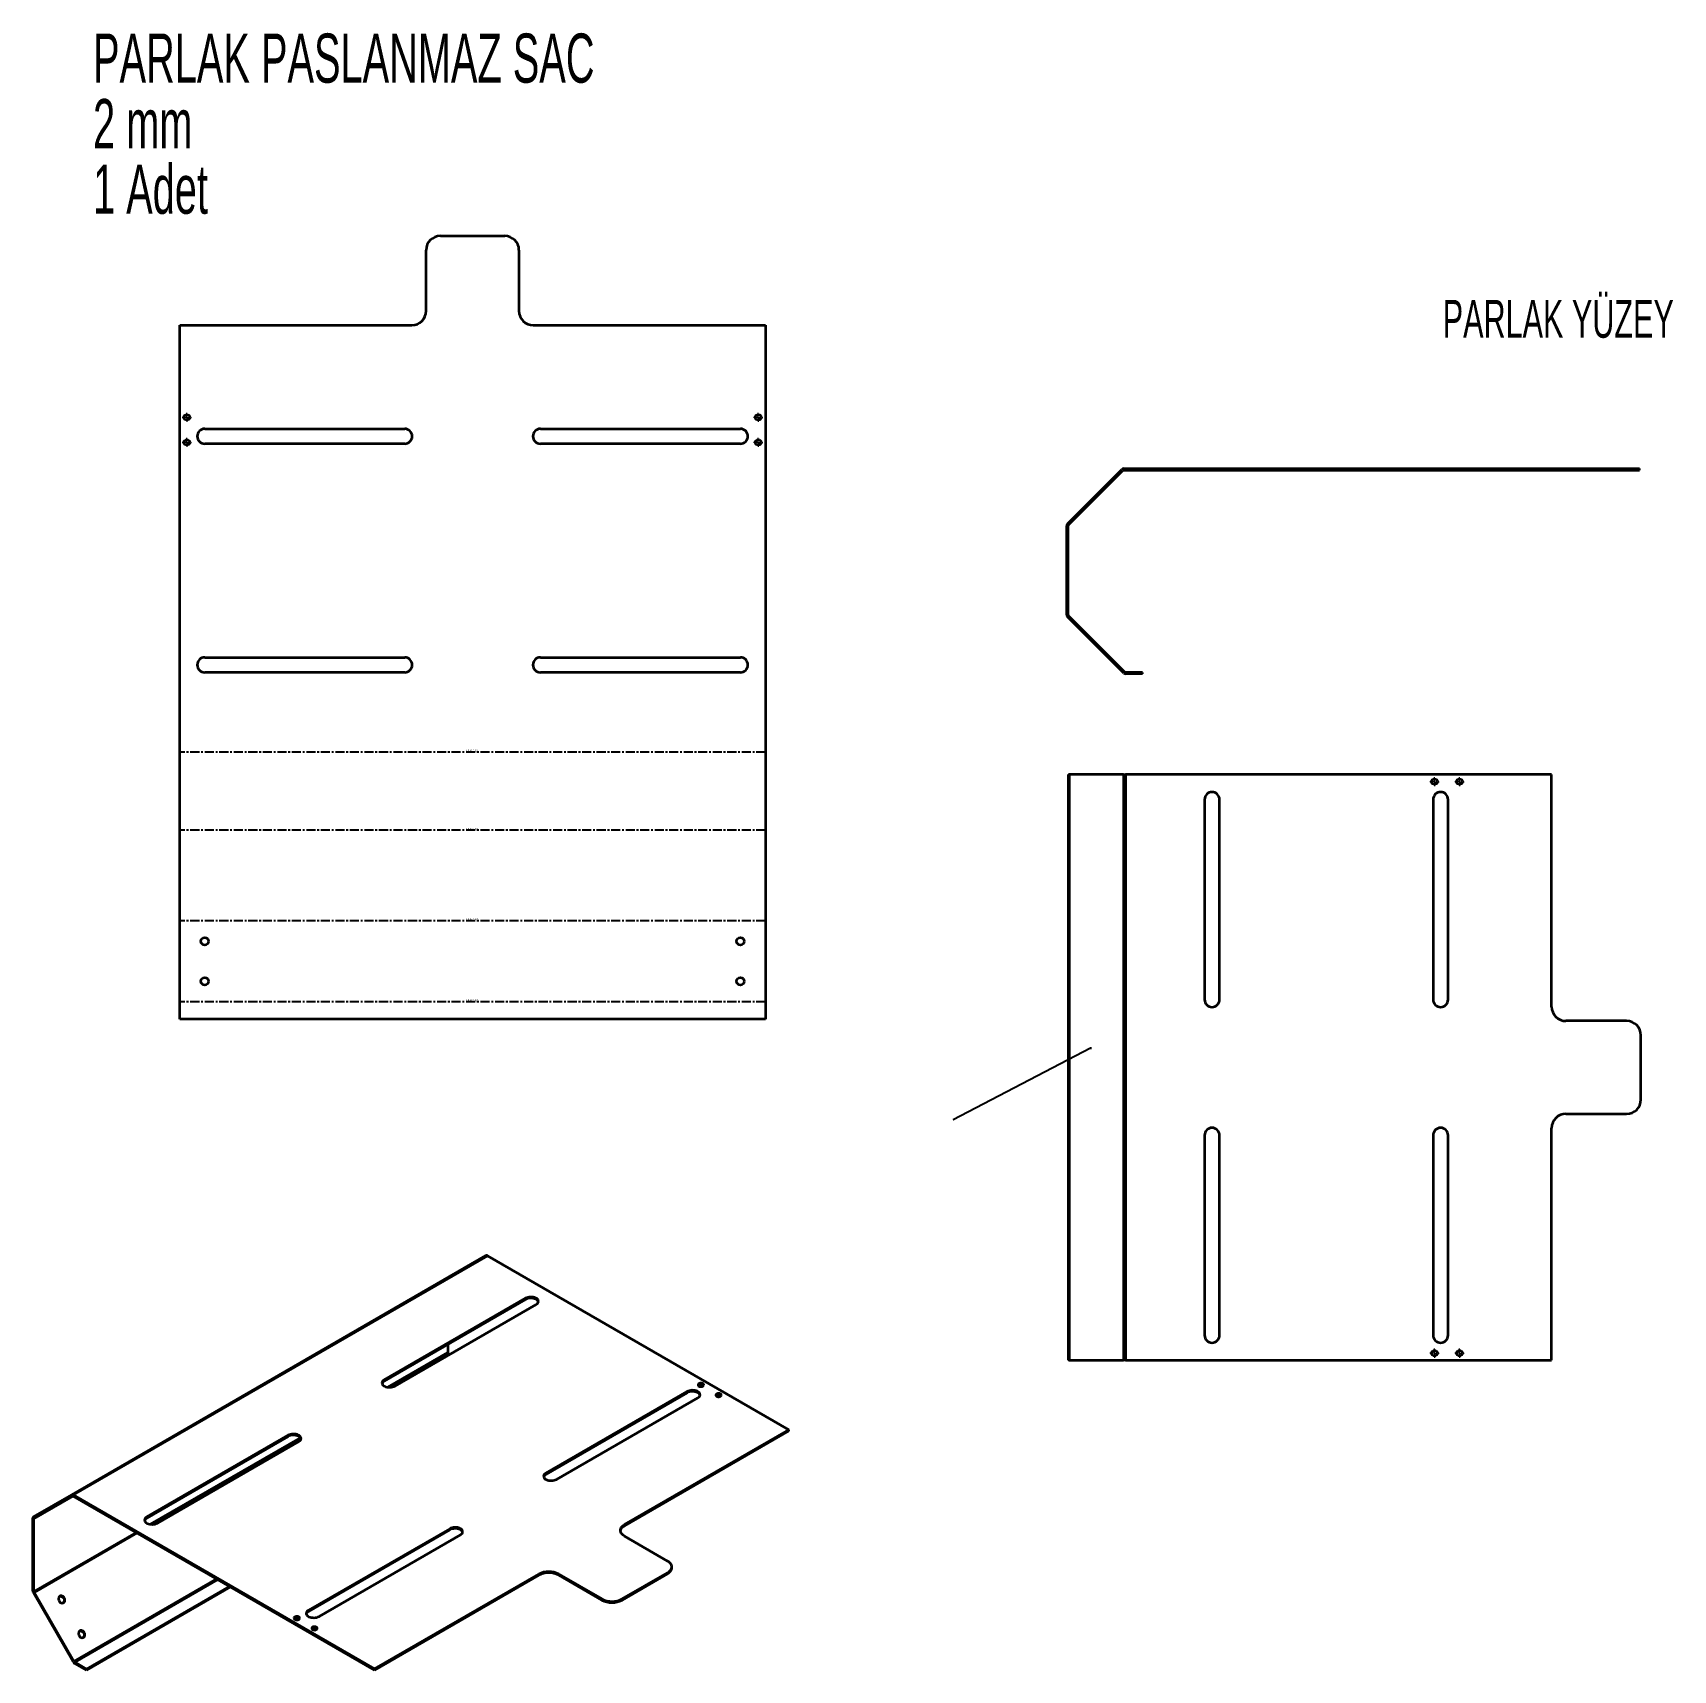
# Model space of a CAD drawing. Header units: millimetres. Extents: x 395 to 2691, y 473 to 2765.
import ezdxf

# ---------------------------------------------------------------- set-up
doc = ezdxf.new("R2010")
doc.units = ezdxf.units.MM
doc.linetypes.add('CENTERX2', pattern=[20.32, 12.7, -2.54, 2.54, -2.54])
doc.linetypes.add('HIDDEN', pattern=[1.905, 1.27, -0.635])
doc.styles.add('SLDTEXTSTYLE0', font='TXT', dxfattribs={"width": 0.605})
doc.styles.add('SLDTEXTSTYLE1', font='TXT', dxfattribs={"width": 0.5675})
doc.dimstyles.new('SLDDIMSTYLE0', dxfattribs={"dimtxt": 0.18, "dimasz": 0.65, "dimexe": 0, "dimexo": 0.0625, "dimgap": 0, "dimtad": 0, "dimtih": 1, "dimtoh": 1, "dimdec": 0, "dimrnd": 1e-09, "dimzin": 0, "dimdsep": 46, "dimtxsty": 'Standard', "dimblk1": 'DOT', "dimblk2": 'DOT', "dimsah": 1, "dimcen": 0.09, "dimadec": 0, "dimazin": 0, "dimtfac": 0.65, "dimtdec": 0, "dimtofl": 0, "dimtmove": 0, "dimatfit": 3, "dimldrblk": 'DOT', "dimfxl": 1, "dimfrac": 2, "dimtolj": 1, "dimtzin": 0, "dimarcsym": 0})

# ---------------------------------------------------------------- blocks, each defined once
blk = doc.blocks.new('SW_NOTE_0')
at = {"color": 0, "linetype": 'Continuous', "lineweight": 0, "attachment_point": 1, "style": 'SLDTEXTSTYLE0'}
for s, insert, char_height in [('PARLAK PASLANMAZ SAC', (0, 88.7), 68.792), ('2 mm', (0, -3), 68.79), ('1 Adet', (0, -94.8), 68.79)]:
    blk.add_mtext(s, dxfattribs=dict(at, insert=insert, char_height=char_height))
blk = doc.blocks.new('SW_WELDSYMBOL_0')
at = {"color": 0, "linetype": 'Continuous', "lineweight": 0}
blk.add_line((1.5, 0), (0, 0), dxfattribs=at)
at = {"color": 0, "linetype": 'HIDDEN', "lineweight": 0}
blk.add_line((1.5, -1), (0, -1), dxfattribs=at)
blk = doc.blocks.new('_Dot')
at = {"color": 0, "linetype": 'ByBlock', "lineweight": -2}
blk.add_line((-0.5, 0), (-1, 0), dxfattribs=at)
at = {"color": 0, "linetype": 'ByBlock', "const_width": 0.5}
blk.add_lwpolyline([(-0.25, 0, 1), (0.25, 0, 1)], format="xyb", close=True, dxfattribs=at)
blk = doc.blocks.new('SW_CENTERMARKSYMBOL_0')
at = {"color": 0, "linetype": 'Continuous', "lineweight": 18}
for p, q in [((-5, 0), (-6.5, 0)), ((0, 0), (-2.5, 0)), ((0, 5), (0, 6.5)), ((0, 0), (0, 2.5)), ((0, 0), (0, -2.5)), ((0, 0), (2.5, 0)), ((5, 0), (6.5, 0)), ((0, -5), (0, -6.5))]:
    blk.add_line(p, q, dxfattribs=at)
blk = doc.blocks.new('SW_CENTERMARKSYMBOL_1')
at = {"color": 0, "linetype": 'Continuous', "lineweight": 18}
for p, q in [((-5, 0), (-6.5, 0)), ((0, 0), (-2.5, 0)), ((0, 5), (0, 6.5)), ((0, 0), (0, 2.5)), ((0, 0), (0, -2.5)), ((0, 0), (2.5, 0)), ((5, 0), (6.5, 0)), ((0, -5), (0, -6.5))]:
    blk.add_line(p, q, dxfattribs=at)
blk = doc.blocks.new('SW_CENTERMARKSYMBOL_2')
at = {"color": 0, "linetype": 'Continuous', "lineweight": 18}
for p, q in [((-5, 0), (-6.5, 0)), ((0, 0), (-2.5, 0)), ((0, 5), (0, 6.5)), ((0, 0), (0, 2.5)), ((0, 0), (0, -2.5)), ((0, 0), (2.5, 0)), ((5, 0), (6.5, 0)), ((0, -5), (0, -6.5))]:
    blk.add_line(p, q, dxfattribs=at)
blk = doc.blocks.new('SW_CENTERMARKSYMBOL_3')
at = {"color": 0, "linetype": 'Continuous', "lineweight": 18}
for p, q in [((-5, 0), (-6.5, 0)), ((0, 0), (-2.5, 0)), ((0, 5), (0, 6.5)), ((0, 0), (0, 2.5)), ((0, 0), (0, -2.5)), ((0, 0), (2.5, 0)), ((5, 0), (6.5, 0)), ((0, -5), (0, -6.5))]:
    blk.add_line(p, q, dxfattribs=at)
blk = doc.blocks.new('SW_CENTERMARKSYMBOL_4')
at = {"color": 0, "linetype": 'Continuous', "lineweight": 18}
for p, q in [((-5, 0), (-6.5, 0)), ((0, 0), (-2.5, 0)), ((0, 5), (0, 6.5)), ((0, 0), (0, 2.5)), ((0, 0), (0, -2.5)), ((0, 0), (2.5, 0)), ((5, 0), (6.5, 0)), ((0, -5), (0, -6.5))]:
    blk.add_line(p, q, dxfattribs=at)
blk = doc.blocks.new('SW_CENTERMARKSYMBOL_5')
at = {"color": 0, "linetype": 'Continuous', "lineweight": 18}
for p, q in [((-5, 0), (-6.5, 0)), ((0, 0), (-2.5, 0)), ((0, 5), (0, 6.5)), ((0, 0), (0, 2.5)), ((0, 0), (0, -2.5)), ((0, 0), (2.5, 0)), ((5, 0), (6.5, 0)), ((0, -5), (0, -6.5))]:
    blk.add_line(p, q, dxfattribs=at)
blk = doc.blocks.new('SW_CENTERMARKSYMBOL_6')
at = {"color": 0, "linetype": 'Continuous', "lineweight": 18}
for p, q in [((-5, 0), (-6.5, 0)), ((0, 0), (-2.5, 0)), ((0, 5), (0, 6.5)), ((0, 0), (0, 2.5)), ((0, 0), (0, -2.5)), ((0, 0), (2.5, 0)), ((5, 0), (6.5, 0)), ((0, -5), (0, -6.5))]:
    blk.add_line(p, q, dxfattribs=at)
blk = doc.blocks.new('SW_CENTERMARKSYMBOL_7')
at = {"color": 0, "linetype": 'Continuous', "lineweight": 18}
for p, q in [((-5, 0), (-6.5, 0)), ((0, 0), (-2.5, 0)), ((0, 5), (0, 6.5)), ((0, 0), (0, 2.5)), ((0, 0), (0, -2.5)), ((0, 0), (2.5, 0)), ((5, 0), (6.5, 0)), ((0, -5), (0, -6.5))]:
    blk.add_line(p, q, dxfattribs=at)

msp = doc.modelspace()

# ---------------------------------------------------------------- linework, layer by layer
at = {"color": 7, "linetype": 'Continuous', "lineweight": 35}
for p, q in [((965.4, 2480.7), (1055.4, 2480.7)), ((945.4, 2375.7), (945.4, 2460.7)), ((1075.4, 2460.7), (1075.4, 2375.7)), ((600.4, 2355.7), (925.4, 2355.7)), ((600.4, 1384.2), (600.4, 2355.7)), ((1095.4, 2355.7), (1420.4, 2355.7)), ((1420.4, 2355.7), (1420.4, 1384.2)), ((635.4, 2210.7), (915.4, 2210.7)), ((1105.4, 2210.7), (1385.4, 2210.7)), ((915.4, 2189.7), (635.4, 2189.7)), ((1385.4, 2189.7), (1105.4, 2189.7)), ((1843.4, 2077.8), (1919.5, 2153.8)), ((1844.8, 2076.3), (1920.9, 2152.4)), ((1920.9, 2152.4), (1919.5, 2153.8)), ((1922.3, 2153), (1922.3, 2155)), ((1922.3, 2155), (2519, 2155)), ((1922.3, 2153), (2519, 2153)), ((2519, 2153), (2519, 2155)), ((2519, 2155), (2539, 2155)), ((2519, 2153), (2539, 2153)), ((2539, 2153), (2539, 2155)), ((2539, 2155), (2624, 2155)), ((2539, 2153), (2624, 2153)), ((2624, 2153), (2624, 2155)), ((2624, 2155), (2644, 2155)), ((2624, 2153), (2644, 2153)), ((2644, 2153), (2644, 2155)), ((1844.3, 2074.9), (1842.3, 2074.9)), ((1842.3, 1950.4), (1842.3, 2074.9)), ((1844.8, 2076.3), (1843.4, 2077.8)), ((1844.3, 1950.4), (1844.3, 2074.9)), ((1844.3, 1950.4), (1842.3, 1950.4)), ((1844.8, 1949), (1843.4, 1947.6)), ((1922.3, 1868.7), (1843.4, 1947.6)), ((1923.7, 1870.1), (1844.8, 1949)), ((635.4, 1890.7), (915.4, 1890.7)), ((1105.4, 1890.7), (1385.4, 1890.7)), ((915.4, 1869.7), (635.4, 1869.7)), ((1385.4, 1869.7), (1105.4, 1869.7)), ((1923.7, 1870.1), (1922.3, 1868.7)), ((1948.5, 1869.6), (1925.1, 1869.6)), ((1925.1, 1869.6), (1925.1, 1867.6)), ((1948.5, 1867.6), (1925.1, 1867.6)), ((1948.5, 1867.6), (1948.5, 1869.6)), ((1844.5, 1726.7), (1844.5, 906.7)), ((1844.5, 1726.7), (1845.6, 1726.7)), ((1921.7, 1726.7), (1845.6, 1726.7)), ((1845.6, 1726.7), (1845.6, 906.7)), ((1921.7, 1726.7), (1921.7, 906.7)), ((1921.7, 1726.7), (1924.5, 1726.7)), ((1924.5, 1726.7), (1924.5, 906.7)), ((2521.2, 1726.7), (1924.5, 1726.7)), ((2521.2, 1401.7), (2521.2, 1726.7)), ((2035.2, 1691.7), (2035.2, 1411.7)), ((2056.2, 1411.7), (2056.2, 1691.7)), ((2355.2, 1691.7), (2355.2, 1411.7)), ((2376.2, 1411.7), (2376.2, 1691.7)), ((1420.4, 1384.2), (600.4, 1384.2)), ((2626.2, 1381.7), (2541.2, 1381.7)), ((2646.2, 1271.7), (2646.2, 1361.7)), ((2541.2, 1251.7), (2626.2, 1251.7)), ((2035.2, 1221.7), (2035.2, 941.7)), ((2056.2, 941.7), (2056.2, 1221.7)), ((2355.2, 1221.7), (2355.2, 941.7)), ((2376.2, 941.7), (2376.2, 1221.7)), ((2521.2, 906.7), (2521.2, 1231.7)), ((1029.2, 1053.2), (449.4, 718.5)), ((1031.2, 1053), (451.4, 718.3)), ((1453.1, 809.4), (1031.2, 1053)), ((1084.7, 993.5), (886.7, 879.2)), ((1084.7, 991.9), (886.7, 877.6)), ((1084.7, 991.9), (1084.7, 993.5)), ((901.6, 870.7), (1099.6, 985)), ((976, 929.2), (976, 917.8)), ((976, 917.8), (891.6, 869.1)), ((894.1, 868.9), (976.4, 916.4)), ((976.4, 916.4), (977.5, 914.5)), ((1845.6, 906.7), (1844.5, 906.7)), ((1845.6, 906.7), (1921.7, 906.7)), ((1924.5, 906.7), (1921.7, 906.7)), ((1924.5, 906.7), (2521.2, 906.7)), ((886.7, 877.6), (886.7, 879.2)), ((1311, 862.9), (1113, 748.6)), ((1311, 861.3), (1113, 747)), ((1127.8, 740), (1325.8, 854.3)), ((1311, 861.3), (1311, 862.9)), ((1223.3, 676.8), (1453.1, 809.4)), ((1223.3, 675.1), (1453.1, 807.8)), ((1453.1, 807.8), (1453.1, 809.4)), ((752.4, 801.7), (554.4, 687.4)), ((752.4, 800), (554.4, 685.7)), ((769.2, 798.4), (559.2, 677.2)), ((561.7, 677), (770, 797.2)), ((569.2, 678.8), (767.2, 793.1)), ((752.4, 800), (752.4, 801.7)), ((1113, 747), (1113, 748.6)), ((395.6, 687.4), (449.4, 718.5)), ((396.2, 684.8), (451.4, 716.6)), ((450.5, 716.8), (396.6, 685.7)), ((396.6, 685.7), (450.4, 716.7)), ((450.4, 716.7), (449.4, 718.5)), ((451.4, 718.3), (873.3, 474.7)), ((451.4, 716.6), (451.4, 718.3)), ((451.4, 716.6), (873.3, 473.1)), ((396.2, 684.8), (394.8, 685.6)), ((394.8, 583.9), (394.8, 685.6)), ((396.6, 685.7), (395.6, 687.4)), ((396.2, 583.1), (396.2, 684.8)), ((554.4, 685.7), (554.4, 687.4)), ((978.6, 671), (780.6, 556.7)), ((978.6, 669.4), (780.6, 555.1)), ((978.6, 669.4), (978.6, 671)), ((1223.3, 675.1), (1223.3, 676.8)), ((539.4, 665.8), (396.2, 583.1)), ((396.6, 581.7), (540.8, 665)), ((795.5, 548.2), (993.5, 662.5)), ((1283.4, 625.7), (1223.3, 660.4)), ((652.4, 600.6), (452.4, 485.1)), ((453.4, 484.1), (653.8, 599.8)), ((873.3, 474.7), (1103.1, 607.4)), ((873.3, 473.1), (1103.1, 605.7)), ((1103.1, 605.7), (1103.1, 607.4)), ((1131.4, 607.4), (1191.5, 572.7)), ((1131.4, 605.7), (1131.4, 607.4)), ((1131.4, 605.7), (1191.5, 571)), ((1219.8, 572.7), (1283.4, 609.4)), ((1219.8, 571), (1283.4, 607.8)), ((1283.4, 607.8), (1283.4, 609.4)), ((1289.3, 615.9), (1289.3, 617.6)), ((396.2, 583.1), (394.8, 583.9)), ((396.6, 581.7), (395.6, 581.1)), ((451.4, 484.6), (395.6, 581.1)), ((452.4, 485.1), (396.6, 581.7)), ((670.3, 590.2), (469.9, 474.5)), ((671.7, 589.4), (469.9, 472.9)), ((780.6, 555.1), (780.6, 556.7)), ((1191.5, 571), (1191.5, 572.7)), ((1219.8, 571), (1219.8, 572.7)), ((452.4, 485.1), (451.4, 484.6)), ((469.9, 474.5), (453.4, 484.1)), ((453.4, 484.1), (453.4, 482.4)), ((469.9, 472.9), (453.4, 482.4)), ((469.9, 472.9), (469.9, 474.5)), ((873.3, 473.1), (873.3, 474.7))]:
    msp.add_line(p, q, dxfattribs=at)
at = {"color": 7, "linetype": 'CENTERX2'}
for p, q in [((1420.4, 1758.1), (600.4, 1758.1)), ((1420.4, 1648.6), (600.4, 1648.6)), ((1420.4, 1522), (600.4, 1522)), ((1420.4, 1408.5), (600.4, 1408.5))]:
    msp.add_line(p, q, dxfattribs=at)
at = {"color": 7, "linetype": 'Continuous', "lineweight": 35, "flags": 128}
for points in [[(1099.6, 985), (1100.8, 985.8), (1101.7, 986.8), (1102.3, 987.9), (1102.6, 989), (1102.5, 990.1), (1102.1, 991.2), (1101.3, 992.2), (1100.2, 993.1), (1098.8, 993.9), (1097.2, 994.5), (1095.5, 995), (1093.6, 995.2), (1091.6, 995.3), (1089.7, 995.1), (1087.9, 994.8), (1086.2, 994.2), (1084.7, 993.5)], [(1102.5, 988.4), (1102.5, 988.4), (1102.1, 989.5), (1101.3, 990.6), (1100.2, 991.5), (1098.8, 992.3), (1097.2, 992.9), (1095.5, 993.4), (1093.6, 993.6), (1091.6, 993.7), (1089.7, 993.5), (1087.9, 993.2), (1086.2, 992.6), (1084.7, 991.9)], [(886.7, 879.2), (885.5, 878.4), (884.5, 877.4), (883.9, 876.3), (883.6, 875.2), (883.7, 874.1), (884.2, 873), (885, 872), (886.1, 871.1), (887.4, 870.3), (889, 869.6), (890.8, 869.2), (892.7, 868.9), (894.6, 868.9), (896.5, 869), (898.4, 869.4), (900.1, 869.9), (901.6, 870.7)], [(1327.2, 870.7), (1328.2, 870.2), (1329.3, 870), (1330.5, 870), (1331.7, 870.2), (1332.7, 870.5), (1333.5, 871.1), (1333.9, 871.7), (1334.1, 872.4), (1333.8, 873.1), (1333.3, 873.7), (1332.4, 874.1), (1331.4, 874.5), (1330.2, 874.6), (1329, 874.5), (1327.9, 874.2), (1327, 873.8), (1326.4, 873.2), (1326.1, 872.5), (1326.1, 871.9), (1326.5, 871.2), (1327.2, 870.7)], [(1333.8, 871.5), (1333.3, 872), (1332.4, 872.5), (1331.4, 872.8), (1330.2, 873), (1329, 872.9), (1327.9, 872.6), (1327, 872.2), (1326.4, 871.6), (1326.3, 871.5)], [(1325.8, 854.3), (1327.1, 855.2), (1328, 856.2), (1328.6, 857.2), (1328.9, 858.3), (1328.8, 859.5), (1328.4, 860.5), (1327.6, 861.6), (1326.5, 862.5), (1325.1, 863.3), (1323.5, 863.9), (1321.7, 864.4), (1319.9, 864.6), (1317.9, 864.7), (1316, 864.5), (1314.2, 864.2), (1312.5, 863.6), (1311, 862.9)], [(1328.8, 857.8), (1328.8, 857.8), (1328.4, 858.9), (1327.6, 859.9), (1326.5, 860.9), (1325.1, 861.6), (1323.5, 862.3), (1321.7, 862.7), (1319.9, 863), (1317.9, 863), (1316, 862.9), (1314.2, 862.5), (1312.5, 862), (1311, 861.3)], [(1352, 856.4), (1352.9, 856), (1354.1, 855.7), (1355.3, 855.7), (1356.4, 855.9), (1357.4, 856.3), (1358.2, 856.8), (1358.7, 857.4), (1358.8, 858.1), (1358.6, 858.8), (1358, 859.4), (1357.2, 859.9), (1356.1, 860.2), (1355, 860.3), (1353.8, 860.2), (1352.7, 860), (1351.8, 859.5), (1351.2, 858.9), (1350.8, 858.3), (1350.9, 857.6), (1351.3, 856.9), (1352, 856.4)], [(1358.6, 857.2), (1358, 857.7), (1357.2, 858.2), (1356.1, 858.5), (1355, 858.7), (1353.8, 858.6), (1352.7, 858.3), (1351.8, 857.9), (1351.2, 857.3), (1351.1, 857.2)], [(767.2, 793.1), (768.4, 794), (769.4, 794.9), (770, 796), (770.3, 797.1), (770.2, 798.2), (769.7, 799.3), (769, 800.3), (767.9, 801.3), (766.5, 802), (764.9, 802.7), (763.1, 803.1), (761.2, 803.4), (759.3, 803.4), (757.4, 803.3), (755.5, 802.9), (753.9, 802.4), (752.4, 801.7)], [(770.2, 796.6), (770.2, 796.6), (769.7, 797.7), (769, 798.7), (767.9, 799.6), (766.5, 800.4), (764.9, 801), (763.1, 801.5), (761.2, 801.8), (759.3, 801.8), (757.4, 801.7), (755.5, 801.3), (753.9, 800.8), (752.4, 800)], [(1113, 748.6), (1111.7, 747.7), (1110.8, 746.8), (1110.2, 745.7), (1109.9, 744.6), (1110, 743.5), (1110.5, 742.4), (1111.2, 741.4), (1112.3, 740.4), (1113.7, 739.7), (1115.3, 739), (1117.1, 738.6), (1119, 738.3), (1120.9, 738.3), (1122.8, 738.4), (1124.7, 738.8), (1126.3, 739.3), (1127.8, 740)], [(554.4, 687.4), (553.1, 686.5), (552.2, 685.5), (551.6, 684.5), (551.3, 683.4), (551.4, 682.2), (551.8, 681.2), (552.6, 680.1), (553.7, 679.2), (555.1, 678.4), (556.7, 677.8), (558.5, 677.3), (560.3, 677.1), (562.3, 677), (564.2, 677.2), (566, 677.5), (567.7, 678.1), (569.2, 678.8)], [(993.5, 662.5), (994.7, 663.3), (995.7, 664.3), (996.3, 665.4), (996.5, 666.5), (996.5, 667.6), (996, 668.7), (995.2, 669.7), (994.1, 670.6), (992.8, 671.4), (991.2, 672.1), (989.4, 672.5), (987.5, 672.8), (985.6, 672.8), (983.7, 672.7), (981.8, 672.3), (980.1, 671.8), (978.6, 671)], [(996.5, 665.9), (996.5, 666), (996, 667.1), (995.2, 668.1), (994.1, 669), (992.8, 669.8), (991.2, 670.4), (989.4, 670.9), (987.5, 671.1), (985.6, 671.2), (983.7, 671), (981.8, 670.7), (980.1, 670.1), (978.6, 669.4)], [(1223.3, 660.4), (1221.4, 661.7), (1219.9, 663.1), (1218.7, 664.6), (1217.9, 666.1), (1217.5, 667.8), (1217.5, 669.4), (1217.9, 671), (1218.7, 672.6), (1219.9, 674.1), (1221.4, 675.5), (1223.3, 676.8)], [(1217.5, 667.8), (1217.5, 667.8), (1217.9, 669.4), (1218.7, 671), (1219.9, 672.5), (1221.4, 673.9), (1223.3, 675.1)], [(1283.4, 609.4), (1285.3, 610.6), (1286.8, 612), (1288, 613.5), (1288.8, 615.1), (1289.2, 616.7), (1289.2, 618.4), (1288.8, 620), (1288, 621.6), (1286.8, 623.1), (1285.3, 624.5), (1283.4, 625.7)], [(1283.4, 607.8), (1285.3, 609), (1286.8, 610.4), (1288, 611.9), (1288.8, 613.5), (1289.2, 615.1), (1289.3, 615.9)], [(432.6, 576.5), (431.7, 575.8), (431.1, 574.8), (430.8, 573.7), (430.7, 572.4), (431, 571.1), (431.5, 569.8), (432.3, 568.7), (433.3, 567.8), (434.5, 567.2), (435.7, 566.9), (436.8, 567), (437.9, 567.4), (438.7, 568.1), (439.4, 569.1), (439.7, 570.3), (439.8, 571.5), (439.5, 572.8), (438.9, 574.1), (438.1, 575.2), (437.1, 576.1), (436, 576.7), (434.8, 577), (433.7, 576.9), (432.6, 576.5)], [(432.1, 576.2), (432.7, 576.3), (433.8, 576.4), (435, 576.1), (436.1, 575.5), (437.1, 574.6), (437.9, 573.5), (438.5, 572.3), (438.8, 571), (438.7, 569.7), (438.4, 568.5), (437.7, 567.5), (437.3, 567.2)], [(780.6, 556.7), (779.4, 555.9), (778.5, 554.9), (777.8, 553.8), (777.6, 552.7), (777.7, 551.6), (778.1, 550.5), (778.9, 549.5), (780, 548.6), (781.4, 547.8), (783, 547.2), (784.7, 546.7), (786.6, 546.5), (788.6, 546.4), (790.5, 546.6), (792.3, 546.9), (794, 547.5), (795.5, 548.2)], [(460.6, 528), (459.7, 527.3), (459.1, 526.3), (458.8, 525.2), (458.7, 523.9), (459, 522.6), (459.5, 521.3), (460.3, 520.2), (461.3, 519.3), (462.5, 518.7), (463.7, 518.4), (464.8, 518.5), (465.9, 518.9), (466.7, 519.6), (467.4, 520.6), (467.7, 521.8), (467.8, 523), (467.5, 524.3), (466.9, 525.6), (466.1, 526.7), (465.1, 527.6), (464, 528.2), (462.8, 528.5), (461.7, 528.4), (460.6, 528)], [(761.6, 544.1), (762.5, 543.7), (763.6, 543.5), (764.8, 543.4), (766, 543.6), (767, 544), (767.8, 544.5), (768.2, 545.1), (768.4, 545.8), (768.2, 546.5), (767.6, 547.1), (766.8, 547.6), (765.7, 547.9), (764.5, 548), (763.3, 548), (762.3, 547.7), (761.4, 547.2), (760.7, 546.6), (760.4, 546), (760.5, 545.3), (760.8, 544.6), (761.6, 544.1)], [(768.1, 544.9), (767.6, 545.5), (766.8, 546), (765.7, 546.3), (764.5, 546.4), (763.3, 546.3), (762.3, 546), (761.4, 545.6), (760.7, 545), (760.6, 544.9)], [(786.3, 529.8), (787.3, 529.4), (788.4, 529.2), (789.6, 529.1), (790.7, 529.3), (791.7, 529.7), (792.5, 530.2), (793, 530.8), (793.1, 531.5), (792.9, 532.2), (792.3, 532.8), (791.5, 533.3), (790.5, 533.6), (789.3, 533.7), (788.1, 533.7), (787, 533.4), (786.1, 532.9), (785.5, 532.4), (785.2, 531.7), (785.2, 531), (785.6, 530.4), (786.3, 529.8)], [(792.9, 530.6), (792.3, 531.2), (791.5, 531.7), (790.5, 532), (789.3, 532.1), (788.1, 532), (787, 531.8), (786.1, 531.3), (785.5, 530.7), (785.4, 530.6)], [(460.1, 527.7), (460.7, 527.8), (461.8, 527.9), (463, 527.6), (464.1, 527), (465.1, 526.1), (465.9, 525), (466.5, 523.8), (466.8, 522.5), (466.7, 521.2), (466.4, 520), (465.7, 519), (465.3, 518.7)]]:
    msp.add_lwpolyline(points, dxfattribs=at)
at = {"color": 7, "linetype": 'Continuous', "lineweight": 35}
for centre, radius in [((610.4, 2226.7), 4), ((1410.4, 2226.7), 4), ((610.4, 2191.7), 4), ((1410.4, 2191.7), 4), ((2357.2, 1716.7), 4), ((2392.2, 1716.7), 4), ((635.4, 1493.3), 5.25), ((1385.4, 1493.3), 5.25), ((635.4, 1437.3), 5.25), ((1385.4, 1437.3), 5.25), ((2357.2, 916.7), 4), ((2392.2, 916.7), 4)]:
    msp.add_circle(centre, radius, dxfattribs=at)
for centre, radius, start, end in [((965.4, 2460.7), 20, 90, 180), ((1055.4, 2460.7), 20, 0, 90), ((925.4, 2375.7), 20, 270, 0), ((1095.4, 2375.7), 20, 180, 270), ((635.4, 2200.2), 10.5, 90, 270), ((915.4, 2200.2), 10.5, 270, 90), ((1105.4, 2200.2), 10.5, 90, 270), ((1385.4, 2200.2), 10.5, 270, 90), ((1922.3, 2151), 4, 90, 135), ((1922.3, 2151), 2, 90, 135), ((1846.3, 2074.9), 4, 135, 180), ((1846.3, 2074.9), 2, 135, 180), ((1846.3, 1950.4), 4, 180, 225), ((1846.3, 1950.4), 2, 180, 225), ((635.4, 1880.2), 10.5, 90, 270), ((915.4, 1880.2), 10.5, 270, 90), ((1105.4, 1880.2), 10.5, 90, 270), ((1385.4, 1880.2), 10.5, 270, 90), ((1925.1, 1871.6), 4, 225, 270), ((1925.1, 1871.6), 2, 225, 270), ((2045.7, 1691.7), 10.5, 0, 180), ((2365.7, 1691.7), 10.5, 0, 180), ((2045.7, 1411.7), 10.5, 180, 0), ((2365.7, 1411.7), 10.5, 180, 360), ((2541.2, 1401.7), 20, 180, 270), ((2626.2, 1361.7), 20, 0, 90), ((2626.2, 1271.7), 20, 270, 0), ((2541.2, 1231.7), 20, 90, 180), ((2045.7, 1221.7), 10.5, 0, 180), ((2365.7, 1221.7), 10.5, 0, 180), ((1030, 1051.4), 2.01, 54.3818, 114.314), ((2045.7, 941.7), 10.5, 180, 0), ((2365.7, 941.7), 10.5, 180, 0), ((978.9, 917.9), 2.89, 181.9565, 211.1437), ((889.2, 872.5), 5.7, 115.6749, 163.0135), ((1115.5, 741.8), 5.7, 115.6749, 163.0135), ((450.2, 716.6), 2.01, 54.3818, 114.314), ((450.8, 715.8), 1.01, 54.3818, 114.314), ((396.8, 685.8), 2.01, 125.698, 185.6204), ((397.2, 684.9), 1.01, 125.698, 185.6204), ((556.8, 680.6), 5.7, 115.6749, 163.0135), ((1117.2, 580.2), 30.6, 62.4914, 117.5086), ((1117.2, 578.6), 30.6, 62.4914, 117.5086), ((400.5, 584.1), 5.77, 181.9565, 211.1437), ((399.1, 583.2), 2.89, 181.9565, 211.1437), ((783.1, 550), 5.7, 115.6749, 163.0135), ((1205.6, 599.8), 30.6, 242.4914, 297.5086), ((1205.6, 598.2), 30.6, 242.4914, 297.5086), ((456.4, 487.3), 5.77, 208.8556, 238.0453), ((454.9, 486.5), 2.89, 208.8556, 238.0453)]:
    msp.add_arc(centre, radius, start, end, dxfattribs=at)

# ---------------------------------------------------------------- block references
at = {"color": 7, "linetype": 'Continuous', "lineweight": 0}
for name, p in [('SW_NOTE_0', (479.1, 2675.3)), ('SW_WELDSYMBOL_0', (1875.5, 1343.9))]:
    msp.add_blockref(name, p, dxfattribs=at)
at = {"color": 7, "linetype": 'Continuous', "lineweight": 18}
for name, p in [('SW_CENTERMARKSYMBOL_2', (610.4, 2226.7)), ('SW_CENTERMARKSYMBOL_0', (1410.4, 2226.7)), ('SW_CENTERMARKSYMBOL_3', (610.4, 2191.7)), ('SW_CENTERMARKSYMBOL_1', (1410.4, 2191.7)), ('SW_CENTERMARKSYMBOL_5', (2357.2, 1716.7)), ('SW_CENTERMARKSYMBOL_4', (2392.2, 1716.7)), ('SW_CENTERMARKSYMBOL_7', (2357.2, 916.7)), ('SW_CENTERMARKSYMBOL_6', (2392.2, 916.7))]:
    msp.add_blockref(name, p, dxfattribs=at)

# ---------------------------------------------------------------- texts
at = {"color": 7, "linetype": 'Continuous', "lineweight": 0}
for s, insert, char_height, attachment_point, style in [('PARLAK YÜZEY', (2368.7, 2391.1), 52.917, 1, 'SLDTEXTSTYLE0'), ("UP  45°0'  R 2", (1010.1, 1761.5), 2.646, 2, 'SLDTEXTSTYLE1'), ("UP  45°0'  R 2", (1010.1, 1652), 2.646, 2, 'SLDTEXTSTYLE1'), ("UP  45°0'  R 2", (1010.1, 1525.5), 2.646, 2, 'SLDTEXTSTYLE1'), ("UP  45°0'  R 2", (1010.1, 1411.9), 2.646, 2, 'SLDTEXTSTYLE1')]:
    msp.add_mtext(s, dxfattribs=dict(at, insert=insert, char_height=char_height, attachment_point=attachment_point, style=style))

# ---------------------------------------------------------------- leaders
msp.add_leader([(1683.1, 1243.7), (1875.5, 1343.9)], dimstyle='SLDDIMSTYLE0', dxfattribs=at)

doc.saveas('drawing.dxf')
